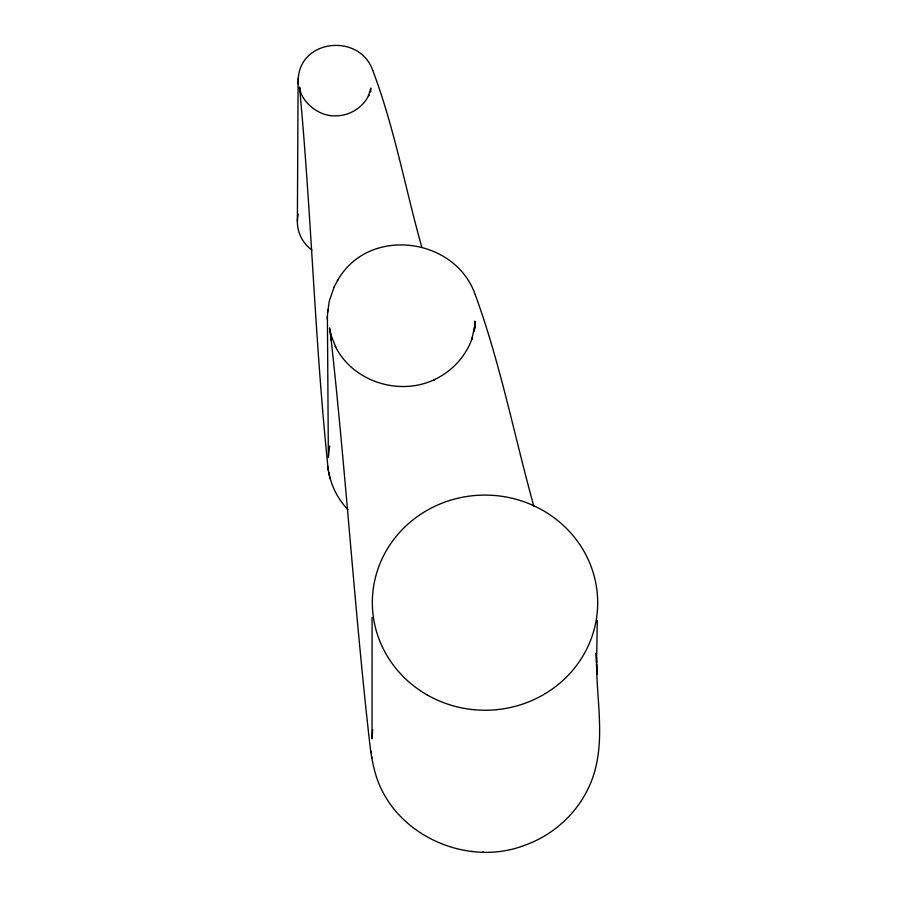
<?xml version="1.0" encoding="UTF-8"?>
<svg xmlns="http://www.w3.org/2000/svg" width="897" height="897" viewBox="0 0 897 897"><rect width="100%" height="100%" fill="white"/><g stroke="black" fill="none" stroke-linecap="round" stroke-linejoin="round"><path stroke-width="1.35" d="M474.704 328.38L474.939 321.07L474.255 331.374L474.894 325.465L471.755 339.391L472.327 337.889C466.025 356.401 451.673 371.717 433.957 379.835L434.608 379.532C399.49 396.418 352.555 381.662 335.287 346.253L335.691 346.993L330.915 334.772L331.139 335.568L329.524 327.954L330.118 331.655M297.378 221.301L298.107 81.515M372.087 617.596L372.053 738.87L372.659 729.575M370.685 92.111L370.809 88.085L368.364 96.203L368.959 94.914C363.498 106.788 351.198 114.827 338.259 115.758L335.254 115.859C319.153 116.453 302.995 103.02 300.002 89.992L300.17 90.653L299.43 87.502L299.99 91.853L299.8 90.137C311.584 216.614 314.959 343.843 328.302 470.163M327.405 316.574L328.369 457.526L329.659 446.011M597.279 620.589L596.583 663.332L596.213 653.05L596.942 674.432L596.561 664.139C596.819 704.481 606.877 748.21 589.105 786.591C576.681 813.983 552.642 835.466 524.33 845.423C465.308 867.937 391.002 833.537 374.823 771.353C372.031 761.318 370.573 750.98 369.429 740.642C354.18 605.24 345.592 469.165 330.488 333.74L331.408 340.468L330.219 332.35M298.185 80.461C298.847 38.728 359.708 32.897 372.704 70.28M327.697 312.19L329.277 301.078L334.267 286.715M297.961 83.881L298.331 78.084M327.248 319.097L327.853 309.656M337.418 280.783C368.084 225.73 455.127 236.943 475.231 294.676M333.953 287.32L337.743 280.156M482.821 852.105L483.405 852.15M471.755 851.432L472.315 851.477M347.924 509.653C336.756 498.059 329.804 482.799 327.775 466.889L327.898 467.662M372.748 70.37C394.388 127.542 405.242 188.235 421.725 246.955M475.32 294.866C500.436 363.722 514.373 436.11 533.928 506.603M328.784 472.708L328.616 471.968L330.275 479.043M371.874 758.223L371.549 756.328M330.062 331.228L329.939 330.567L330.174 332.025M330.13 331.767L330.085 331.408M370.943 752.493L370.977 752.718M370.719 750.924L370.887 752.146M299.744 89.711L299.856 90.687M311.988 250.162A37.562 35.858 0.6 0 1 298.208 214.248M299.643 88.68L299.374 87.031L299.609 88.691M299.609 88.612L299.486 87.783L299.609 88.646M427.409 695.063A112.674 107.573 0.6 0 0 597.682 604.163A112.674 107.573 0.6 0 0 429.955 508.756A112.674 107.573 0.6 0 0 427.409 695.063"/></g></svg>
